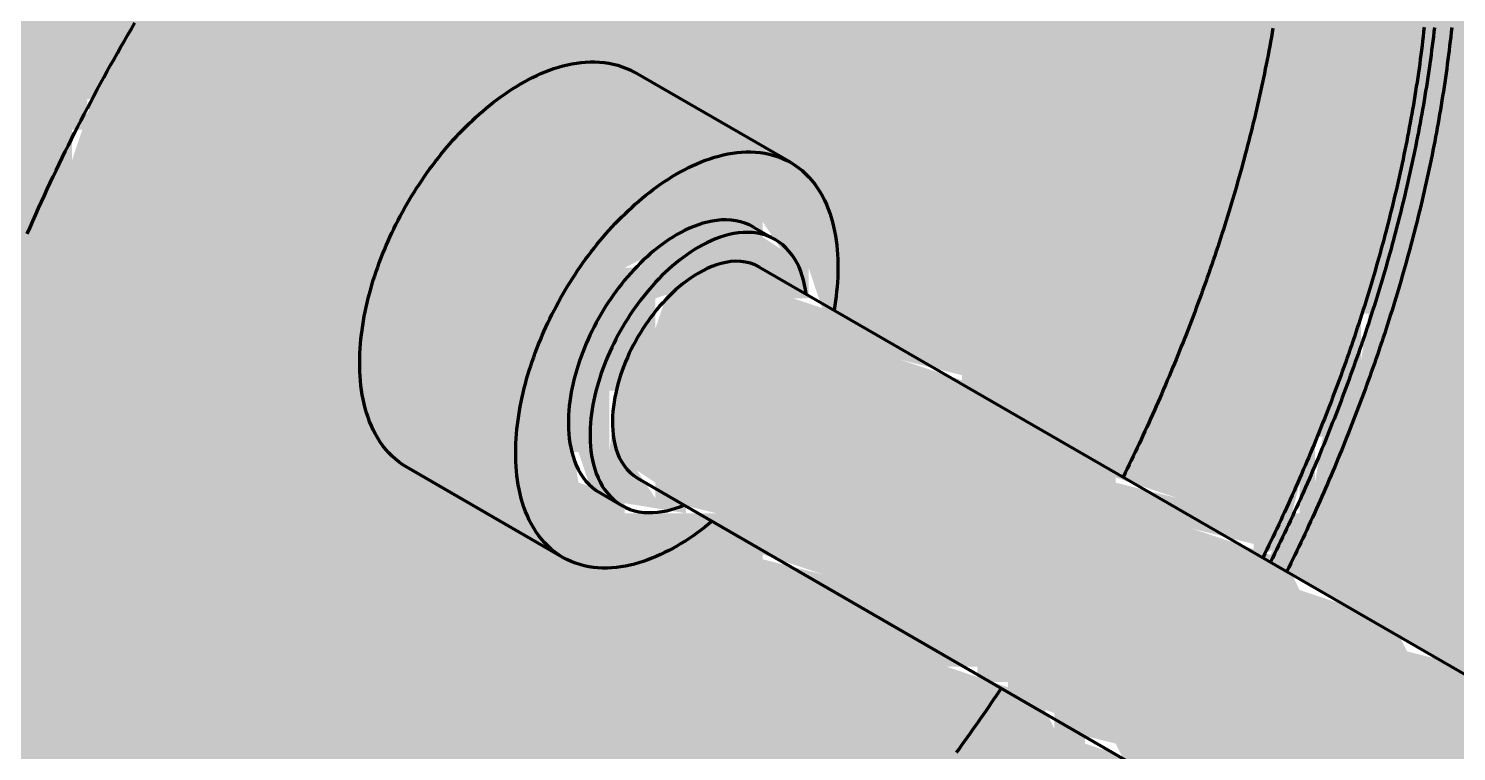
# Model space of a CAD drawing. Header units: millimetres. Extents: x 0 to 420, y 0 to 297.
# Drawn here: x 208.93 to 218.24, y 188.02 to 192.73 of the extents above; entities that cross this region are included whole.
import ezdxf

# ---------------------------------------------------------------- set-up
doc = ezdxf.new("R2010")
doc.units = ezdxf.units.MM
doc.layers.add('01-VISIBLE', color=7, linetype='CONTINUOUS', lineweight=70)
doc.layers.add('13-GRAFICA', color=30, linetype='CONTINUOUS', lineweight=18)

msp = doc.modelspace()

# ---------------------------------------------------------------- hatches: boundary and pattern name
at = {"layer": '13-GRAFICA', "true_color": 0x202020}
h = msp.add_hatch(color=7, dxfattribs=at)
h.dxf.hatch_style = 1
h.paths.add_polyline_path([(204.2185, 185.7682), (204.2185, 186.1682), (204.1185, 186.1682), (204.1185, 186.5682), (204.0185, 186.5682), (204.0185, 188.9682), (204.1185, 188.9682), (204.1185, 189.4682), (204.2185, 189.4682), (204.2185, 190.0682), (204.3185, 190.0682), (204.4185, 190.9682), (204.5185, 190.9682), (204.7185, 191.8682), (204.8185, 191.8682), (204.8185, 192.0682), (204.9185, 192.0682), (205.1185, 192.9682), (205.2185, 192.9682), (205.2185, 193.1682), (205.3185, 193.1682), (205.5185, 193.7682), (205.7185, 193.8682), (205.7185, 194.0682), (205.8185, 194.0682), (205.8185, 194.2682), (205.9185, 194.2682), (205.9185, 194.4682), (206.0185, 194.4682), (206.0185, 194.6682), (206.1185, 194.6682), (206.3185, 195.2682), (206.4185, 195.2682), (206.4185, 195.3682), (206.6185, 195.4682), (206.6185, 195.6682), (206.9185, 195.8682), (206.9185, 196.0682), (207.1185, 196.1682), (207.1185, 196.3682), (207.4185, 196.5682), (207.4185, 196.7682), (207.7185, 196.9682), (207.7185, 197.1682), (207.8185, 197.1682), (209.4185, 198.8682), (209.6185, 198.8682), (209.7185, 199.0682), (209.9185, 199.0682), (210.1185, 199.3682), (210.3185, 199.3682), (210.3185, 199.4682), (210.4185, 199.4682), (210.5185, 199.6682), (210.7185, 199.6682), (210.8185, 199.8682), (211.0185, 199.8682), (211.0185, 199.9682), (211.2185, 199.9682), (211.2185, 200.0682), (211.4185, 200.0682), (211.4185, 200.1682), (211.6185, 200.1682), (211.6185, 200.2682), (211.8185, 200.2682), (211.8185, 200.3682), (212.1185, 200.3682), (212.1185, 200.4682), (212.3185, 200.4682), (212.3185, 200.5682), (212.5185, 200.5682), (212.5185, 200.6682), (213.6185, 200.7682), (213.6185, 200.8682), (214.8185, 200.8682), (214.8185, 200.7682), (215.2185, 200.7682), (215.2185, 200.6682), (215.7185, 200.6682), (215.7185, 200.5682), (215.9185, 200.5682), (216.0185, 200.3682), (216.2185, 200.3682), (216.2185, 200.2682), (216.6185, 200.1682), (216.7185, 199.9682), (217.3185, 199.7682), (217.4185, 199.5682), (217.8185, 199.4682), (217.9185, 199.2682), (218.1185, 199.2682), (218.3185, 198.9682), (218.5185, 198.9682), (218.7185, 198.6682), (218.9185, 198.6682), (218.9185, 198.5682), (219.1185, 198.4682), (219.2185, 198.0682), (219.4185, 197.9682), (219.5185, 197.5682), (219.6185, 197.5682), (219.7185, 197.2682), (219.8185, 197.2682), (219.8185, 196.8682), (219.9185, 196.8682), (219.9185, 196.4682), (220.0185, 196.4682), (220.0185, 196.0682), (220.1185, 196.0682), (220.1185, 195.6682), (220.2185, 195.6682), (220.2185, 193.5682), (220.1185, 193.5682), (220.1185, 193.0682), (220.0185, 193.0682), (220.0185, 192.5682), (219.9185, 192.5682), (219.8185, 191.4682), (219.7185, 191.4682), (219.7185, 191.1682), (219.6185, 191.1682), (219.6185, 190.9682), (219.5185, 190.9682), (219.5185, 190.6682), (219.4185, 190.6682), (219.2185, 189.7682), (219.1185, 189.7682), (219.1185, 189.5682), (219.0185, 189.5682), (219.0185, 189.2682), (218.9185, 189.2682), (218.9185, 189.0682), (218.8185, 189.0682), (218.8185, 188.8682), (218.7185, 188.8682), (218.7185, 188.6682), (218.6185, 188.6682), (218.5185, 188.3682), (217.0185, 189.2682), (217.1185, 189.5682), (217.2185, 189.5682), (217.2185, 189.7682), (217.3185, 189.7682), (217.4185, 190.3682), (217.5185, 190.3682), (217.5185, 190.5682), (217.6185, 190.5682), (217.7185, 191.1682), (217.8185, 191.1682), (217.9185, 192.0682), (218.0185, 192.0682), (218.0185, 192.6682), (218.1185, 192.6682), (218.1185, 194.3682), (218.0185, 194.3682), (217.9185, 195.2682), (217.8185, 195.2682), (217.8185, 195.5682), (217.6185, 195.6682), (217.6185, 195.8682), (217.5185, 195.8682), (217.5185, 196.0682), (217.3185, 196.1682), (217.2185, 196.4682), (217.0185, 196.4682), (217.0185, 196.5682), (216.9185, 196.5682), (216.8185, 196.7682), (216.6185, 196.7682), (216.5185, 196.9682), (215.6185, 197.0682), (215.6185, 197.1682), (215.4185, 197.1682), (215.4185, 197.0682), (214.2185, 196.9682), (214.2185, 196.8682), (214.0185, 196.8682), (214.0185, 196.7682), (213.8185, 196.7682), (213.8185, 196.6682), (213.5185, 196.6682), (213.5185, 196.5682), (213.1185, 196.4682), (213.0185, 196.2682), (212.8185, 196.2682), (212.7185, 196.0682), (212.5185, 196.0682), (212.3185, 195.7682), (212.1185, 195.7682), (212.1185, 195.6682), (210.6185, 194.2682), (210.6185, 194.0682), (210.3185, 193.8682), (210.3185, 193.6682), (210.1185, 193.5682), (210.1185, 193.3682), (209.8185, 193.1682), (209.6185, 192.5682), (209.4185, 192.4682), (209.4185, 192.2682), (209.3185, 192.2682), (209.3185, 192.0682), (209.2185, 192.0682), (209.2185, 191.8682), (209.1185, 191.8682), (209.1185, 191.6682), (209.0185, 191.6682), (209.0185, 191.4682), (208.9185, 191.4682), (208.9185, 191.1682), (208.8185, 191.1682), (208.8185, 190.9682), (208.7185, 190.9682), (208.7185, 190.6682), (208.6185, 190.6682), (208.4185, 189.7682), (208.3185, 189.7682), (208.3185, 189.1682), (208.2185, 189.1682), (208.2185, 188.6682), (208.1185, 188.6682), (208.1185, 186.6682), (208.2185, 186.6682), (208.3185, 185.8682), (208.4185, 185.8682), (208.6185, 185.2682), (208.8185, 185.1682), (208.9185, 184.7682), (209.1185, 184.7682), (209.2185, 184.5682), (209.4185, 184.5682), (209.6185, 184.2682), (209.9185, 184.2682), (209.9185, 184.1682), (210.4185, 184.1682), (210.4185, 184.0682), (211.8185, 184.1682), (211.8185, 184.2682), (212.3185, 184.3682), (212.3185, 184.4682), (212.5185, 184.4682), (212.5185, 184.5682), (212.7185, 184.5682), (212.7185, 184.6682), (213.0185, 184.6682), (213.0185, 184.7682), (213.3185, 184.8682), (213.5185, 185.1682), (213.7185, 185.1682), (213.8185, 185.3682), (214.0185, 185.3682), (214.0185, 185.4682), (215.6185, 186.9682), (215.6185, 187.1682), (215.9185, 187.3682), (215.9185, 187.5682), (216.1185, 187.6682), (216.1185, 187.8682), (216.3185, 187.8682), (216.3185, 187.7682), (216.7185, 187.6682), (216.8185, 187.4682), (217.0185, 187.4682), (217.0185, 187.3682), (217.4185, 187.2682), (217.5185, 187.0682), (217.7185, 187.0682), (217.7185, 186.8682), (217.6185, 186.8682), (217.6185, 186.7682), (217.4185, 186.6682), (217.4185, 186.4682), (217.1185, 186.2682), (217.1185, 186.0682), (217.0185, 186.0682), (216.9185, 185.7682), (216.6185, 185.5682), (216.6185, 185.3682), (216.5185, 185.3682), (214.6185, 183.3682), (214.4185, 183.3682), (214.3185, 183.1682), (214.1185, 183.1682), (213.9185, 182.8682), (213.7185, 182.8682), (213.6185, 182.6682), (213.4185, 182.6682), (213.2185, 182.3682), (212.9185, 182.3682), (212.9185, 182.2682), (212.7185, 182.2682), (212.7185, 182.1682), (212.5185, 182.1682), (212.5185, 182.0682), (212.3185, 182.0682), (212.3185, 181.9682), (212.0185, 181.9682), (212.0185, 181.8682), (211.8185, 181.8682), (211.8185, 181.7682), (211.6185, 181.7682), (211.6185, 181.6682), (210.4185, 181.5682), (210.4185, 181.4682), (209.0185, 181.5682), (209.0185, 181.6682), (208.3185, 181.7682), (208.2185, 181.9682), (207.6185, 182.1682), (207.5185, 182.3682), (206.9185, 182.5682), (206.8185, 182.7682), (206.4185, 182.8682), (206.4185, 182.9682), (206.1185, 183.0682), (205.9185, 183.3682), (205.7185, 183.3682), (205.6185, 183.5682), (205.4185, 183.5682), (205.4185, 183.6682), (205.1185, 183.8682), (205.1185, 184.0682), (204.9185, 184.1682), (204.9185, 184.3682), (204.8185, 184.3682), (204.8185, 184.5682), (204.6185, 184.6682), (204.6185, 184.8682), (204.4185, 184.9682), (204.3185, 185.7682)])
at = {"layer": '13-GRAFICA', "true_color": 0xa5a8ac}
h = msp.add_hatch(color=7, dxfattribs=at)
h.dxf.hatch_style = 1
h.paths.add_polyline_path([(209.6185, 184.3682), (209.5185, 184.3682), (209.4185, 184.5682), (209.2185, 184.5682), (209.1185, 184.7682), (208.9185, 184.7682), (208.8185, 185.1682), (208.6185, 185.2682), (208.6185, 185.4682), (208.5185, 185.4682), (208.5185, 185.6682), (208.4185, 185.6682), (208.4185, 185.8682), (208.3185, 185.8682), (208.3185, 186.2682), (208.2185, 186.2682), (208.2185, 186.6682), (208.1185, 186.6682), (208.1185, 188.6682), (208.2185, 188.6682), (208.2185, 189.1682), (208.3185, 189.1682), (208.3185, 189.7682), (208.4185, 189.7682), (208.4185, 190.0682), (208.5185, 190.0682), (208.7185, 190.9682), (208.8185, 190.9682), (208.8185, 191.1682), (208.9185, 191.1682), (208.9185, 191.4682), (209.0185, 191.4682), (209.0185, 191.6682), (209.1185, 191.6682), (209.1185, 191.8682), (209.2185, 191.8682), (209.4185, 192.4682), (209.6185, 192.5682), (209.8185, 193.1682), (210.1185, 193.3682), (210.1185, 193.5682), (210.2185, 193.5682), (210.3185, 193.8682), (210.6185, 194.0682), (210.6185, 194.2682), (210.7185, 194.2682), (212.1185, 195.7682), (212.3185, 195.7682), (212.5185, 196.0682), (212.7185, 196.0682), (212.7185, 196.1682), (213.0185, 196.2682), (213.1185, 196.4682), (213.3185, 196.4682), (213.3185, 196.5682), (213.5185, 196.5682), (213.5185, 196.6682), (213.8185, 196.6682), (213.8185, 196.7682), (214.0185, 196.7682), (214.0185, 196.8682), (214.2185, 196.8682), (214.2185, 196.9682), (214.6185, 196.9682), (214.6185, 197.0682), (215.4185, 197.0682), (215.4185, 197.1682), (215.6185, 197.1682), (215.6185, 197.0682), (216.5185, 196.9682), (216.5185, 196.8682), (216.8185, 196.7682), (217.0185, 196.4682), (217.2185, 196.4682), (217.3185, 196.1682), (217.5185, 196.0682), (217.6185, 195.6682), (217.8185, 195.5682), (217.9185, 194.8682), (218.0185, 194.8682), (218.0185, 194.3682), (218.1185, 194.3682), (218.1185, 192.6682), (218.0185, 192.6682), (218.0185, 192.0682), (217.9185, 192.0682), (217.8185, 191.1682), (217.7185, 191.1682), (217.7185, 190.8682), (217.6185, 190.8682), (217.6185, 190.5682), (217.5185, 190.5682), (217.5185, 190.3682), (217.4185, 190.3682), (217.4185, 190.0682), (217.3185, 190.0682), (217.3185, 189.7682), (217.2185, 189.7682), (217.1185, 189.3682), (216.9185, 189.2682), (216.9185, 189.3682), (216.5185, 189.4682), (216.4185, 189.6682), (215.8185, 189.8682), (215.7185, 190.0682), (215.3185, 190.1682), (215.2185, 190.3682), (215.0185, 190.3682), (215.0185, 190.4682), (214.6185, 190.5682), (214.5185, 190.7682), (214.1185, 190.8682), (214.0185, 191.1682), (213.9185, 191.1682), (213.7185, 191.4682), (213.2185, 191.4682), (213.2185, 191.3682), (213.0185, 191.3682), (213.0185, 191.2682), (212.8185, 191.1682), (212.8185, 190.9682), (212.6185, 190.8682), (212.5185, 190.3682), (212.4185, 190.3682), (212.5185, 189.7682), (212.8185, 189.6682), (212.8185, 189.5682), (213.4185, 189.5682), (213.5185, 189.3682), (213.7185, 189.3682), (213.7185, 189.2682), (214.1185, 189.1682), (214.2185, 188.9682), (214.8185, 188.7682), (214.9185, 188.5682), (215.5185, 188.3682), (215.6185, 188.1682), (215.8185, 188.1682), (215.8185, 188.0682), (216.1185, 187.9682), (216.1185, 187.6682), (216.0185, 187.6682), (215.9185, 187.3682), (215.6185, 187.1682), (215.6185, 186.9682), (215.5185, 186.9682), (214.0185, 185.3682), (213.8185, 185.3682), (213.7185, 185.1682), (213.5185, 185.1682), (213.5185, 185.0682), (213.4185, 185.0682), (213.3185, 184.8682), (213.1185, 184.8682), (213.0185, 184.6682), (212.7185, 184.6682), (212.7185, 184.5682), (212.5185, 184.5682), (212.5185, 184.4682), (212.3185, 184.4682), (212.3185, 184.3682), (212.0185, 184.3682), (212.0185, 184.2682), (211.8185, 184.2682), (211.8185, 184.1682), (211.1185, 184.1682), (211.1185, 184.0682), (210.4185, 184.0682), (210.4185, 184.1682), (209.9185, 184.1682), (209.9185, 184.2682), (209.6185, 184.2682)])
at = {"layer": '13-GRAFICA', "true_color": 0x787a80}
h = msp.add_hatch(color=7, dxfattribs=at)
h.dxf.hatch_style = 1
h.paths.add_polyline_path([(212.4185, 189.9682), (212.4185, 190.3682), (212.5185, 190.3682), (212.6185, 190.8682), (212.8185, 190.9682), (212.8185, 191.1682), (212.9185, 191.1682), (213.0185, 191.3682), (213.2185, 191.3682), (213.2185, 191.4682), (213.7185, 191.4682), (213.7185, 191.3682), (214.0185, 191.1682), (214.0185, 190.9682), (213.9185, 190.9682), (213.8185, 191.1682), (213.3185, 191.1682), (213.3185, 191.0682), (213.0185, 190.9682), (213.0185, 190.7682), (212.8185, 190.6682), (212.8185, 190.3682), (212.7185, 190.3682), (212.7185, 189.9682), (212.8185, 189.9682), (213.0185, 189.6682), (213.2185, 189.6682), (213.2185, 189.5682), (212.6185, 189.6682), (212.5185, 189.9682)])
at = {"layer": '13-GRAFICA', "true_color": 0xb21820}
h = msp.add_hatch(color=7, dxfattribs=at)
h.dxf.hatch_style = 1
h.paths.add_polyline_path([(215.3185, 188.4682), (215.1185, 188.4682), (215.1185, 188.5682), (214.9185, 188.5682), (214.8185, 188.7682), (214.2185, 188.9682), (214.1185, 189.1682), (213.5185, 189.3682), (213.4185, 189.5682), (213.0185, 189.6682), (213.0185, 189.7682), (212.7185, 189.9682), (212.8185, 190.6682), (213.0185, 190.7682), (213.1185, 191.0682), (213.3185, 191.0682), (213.3185, 191.1682), (213.8185, 191.1682), (213.9185, 190.9682), (214.5185, 190.7682), (214.6185, 190.5682), (215.2185, 190.3682), (215.3185, 190.1682), (215.7185, 190.0682), (215.8185, 189.8682), (216.0185, 189.8682), (216.0185, 189.7682), (216.4185, 189.6682), (216.5185, 189.4682), (217.1185, 189.2682), (217.2185, 189.0682), (217.8185, 188.8682), (217.9185, 188.6682), (218.3185, 188.5682), (218.4185, 188.3682), (218.6185, 188.3682), (218.6185, 188.2682), (219.0185, 188.1682), (219.1185, 187.9682), (219.7185, 187.7682), (219.8185, 187.5682), (220.4185, 187.3682), (220.5185, 187.1682), (220.9185, 187.0682), (221.0185, 186.8682), (221.2185, 186.8682), (221.2185, 186.7682), (221.6185, 186.6682), (221.7185, 186.4682), (222.3185, 186.2682), (222.4185, 186.0682), (223.0185, 185.8682), (223.1185, 185.6682), (223.5185, 185.5682), (223.6185, 185.3682), (223.8185, 185.3682), (223.8185, 185.2682), (224.2185, 185.1682), (224.3185, 184.9682), (224.9185, 184.7682), (225.0185, 184.5682), (225.4185, 184.4682), (225.5185, 184.2682), (226.1185, 184.0682), (226.3185, 183.7682), (226.1185, 183.6682), (226.1185, 183.4682), (226.0185, 183.4682), (226.0185, 183.2682), (225.9185, 183.2682), (225.9185, 183.0682), (225.8185, 183.0682), (225.8185, 182.8682), (225.7185, 182.8682), (225.7185, 182.6682), (225.6185, 182.6682), (225.6185, 182.4682), (225.5185, 182.4682), (225.5185, 182.5682), (225.3185, 182.5682), (225.2185, 182.7682), (224.6185, 182.9682), (224.5185, 183.1682), (224.3185, 183.1682), (224.3185, 183.2682), (223.9185, 183.3682), (223.8185, 183.5682), (223.2185, 183.7682), (223.1185, 183.9682), (222.7185, 184.0682), (222.6185, 184.2682), (222.4185, 184.2682), (222.4185, 184.3682), (222.0185, 184.4682), (221.9185, 184.6682), (221.3185, 184.8682), (221.2185, 185.0682), (220.6185, 185.2682), (220.5185, 185.4682), (220.1185, 185.5682), (220.0185, 185.7682), (219.8185, 185.7682), (219.8185, 185.8682), (219.4185, 185.9682), (219.3185, 186.1682), (218.7185, 186.3682), (218.6185, 186.5682), (218.0185, 186.7682), (217.9185, 186.9682), (217.5185, 187.0682), (217.4185, 187.2682), (217.2185, 187.2682), (217.2185, 187.3682), (216.8185, 187.4682), (216.7185, 187.6682), (216.1185, 187.8682), (216.0185, 188.0682), (215.6185, 188.1682), (215.6185, 188.2682), (215.3185, 188.3682)])

# ---------------------------------------------------------------- linework, layer by layer
at = {"layer": '01-VISIBLE'}
for p, q in [((213.9019, 191.853), (212.8854, 192.4399)), ((213.6594, 191.433), (213.8008, 191.3513)), ((213.6977, 191.1727), (218.5205, 188.3882)), ((212.4169, 189.2809), (211.4004, 189.8678)), ((212.9039, 189.7979), (225.5266, 182.5102)), ((212.6594, 189.7009), (212.8008, 189.6193))]:
    msp.add_line(p, q, dxfattribs=at)
for points in [[(208.9263, 191.3892), (208.9444, 191.4308), (208.9627, 191.4724), (208.9812, 191.5139), (208.9998, 191.5553), (209.0186, 191.5966), (209.0375, 191.6379), (209.0566, 191.6791), (209.0758, 191.7202), (209.0952, 191.7613), (209.1147, 191.8022), (209.1344, 191.8432), (209.1543, 191.884), (209.1743, 191.9248), (209.1944, 191.9654), (209.2147, 192.0061), (209.2351, 192.0466), (209.2557, 192.0871), (209.2765, 192.1275), (209.2973, 192.1678), (209.3184, 192.208), (209.3396, 192.2482), (209.3609, 192.2883), (209.3824, 192.3283), (209.404, 192.3682), (209.4257, 192.408), (209.4477, 192.4478), (209.4697, 192.4875), (209.4919, 192.5271), (209.5142, 192.5666), (209.5367, 192.6061), (209.5594, 192.6454), (209.5821, 192.6847), (209.6051, 192.7239), (209.6281, 192.763)], [(217.0444, 192.7293), (217.0392, 192.6997), (217.034, 192.6701), (217.0286, 192.6406), (217.0232, 192.611), (217.0176, 192.5815), (217.0119, 192.552), (217.0062, 192.5225), (217.0003, 192.493), (216.9944, 192.4636), (216.9884, 192.4342), (216.9822, 192.4048), (216.976, 192.3754), (216.9697, 192.346), (216.9633, 192.3167), (216.9568, 192.2873), (216.9502, 192.258), (216.9435, 192.2287), (216.9367, 192.1995), (216.9299, 192.1702), (216.9229, 192.141), (216.9159, 192.1118), (216.9087, 192.0826), (216.9015, 192.0535), (216.8942, 192.0243), (216.8868, 191.9952), (216.8793, 191.9661), (216.8717, 191.937), (216.8641, 191.908), (216.8563, 191.879), (216.8485, 191.85), (216.8406, 191.821), (216.8326, 191.792), (216.8245, 191.7631), (216.8163, 191.7342), (216.8081, 191.7053), (216.7998, 191.6765), (216.7913, 191.6476), (216.7828, 191.6188), (216.7743, 191.59), (216.7656, 191.5613), (216.7568, 191.5325), (216.748, 191.5038), (216.7391, 191.4751), (216.7301, 191.4465), (216.7211, 191.4178), (216.7119, 191.3892), (216.7027, 191.3606), (216.6934, 191.332), (216.684, 191.3035), (216.6745, 191.275), (216.665, 191.2465), (216.6554, 191.2181), (216.6457, 191.1896), (216.6359, 191.1612), (216.626, 191.1328), (216.6161, 191.1045), (216.6061, 191.0762), (216.596, 191.0479), (216.5859, 191.0196), (216.5756, 190.9914), (216.5653, 190.9631), (216.555, 190.9349), (216.5445, 190.9068), (216.534, 190.8787), (216.5234, 190.8505), (216.5127, 190.8225), (216.5019, 190.7944), (216.4911, 190.7664), (216.4802, 190.7384), (216.4692, 190.7104), (216.4582, 190.6825), (216.4471, 190.6546), (216.4359, 190.6267), (216.4246, 190.5989), (216.4133, 190.5711), (216.4019, 190.5433), (216.3904, 190.5155), (216.3788, 190.4878), (216.3672, 190.4601), (216.3555, 190.4324), (216.3438, 190.4048), (216.3319, 190.3771), (216.32, 190.3496), (216.3081, 190.322), (216.296, 190.2945), (216.2839, 190.267), (216.2717, 190.2395), (216.2595, 190.2121), (216.2471, 190.1847), (216.2348, 190.1574), (216.2223, 190.13), (216.2098, 190.1027), (216.1972, 190.0754), (216.1845, 190.0482), (216.1718, 190.021), (216.159, 189.9938), (216.1461, 189.9667), (216.1332, 189.9396), (216.1202, 189.9125), (216.1071, 189.8854), (216.094, 189.8584), (216.0808, 189.8314), (216.0675, 189.8045)], [(218.0296, 192.7343), (218.0263, 192.7044), (218.0229, 192.6746), (218.0194, 192.6448), (218.0158, 192.6151), (218.0121, 192.5853), (218.0082, 192.5555), (218.0043, 192.5258), (218.0003, 192.4961), (217.9961, 192.4664), (217.9919, 192.4367), (217.9875, 192.407), (217.983, 192.3773), (217.9785, 192.3477), (217.9738, 192.318), (217.969, 192.2884), (217.9642, 192.2588), (217.9592, 192.2292), (217.9541, 192.1996), (217.9489, 192.1701), (217.9437, 192.1406), (217.9383, 192.111), (217.9328, 192.0815), (217.9273, 192.0521), (217.9216, 192.0226), (217.9159, 191.9932), (217.91, 191.9637), (217.9041, 191.9343), (217.898, 191.9049), (217.8919, 191.8756), (217.8857, 191.8462), (217.8793, 191.8169), (217.8729, 191.7876), (217.8664, 191.7583), (217.8598, 191.729), (217.8531, 191.6998), (217.8464, 191.6706), (217.8395, 191.6414), (217.8325, 191.6122), (217.8255, 191.583), (217.8184, 191.5539), (217.8111, 191.5248), (217.8038, 191.4957), (217.7964, 191.4666), (217.789, 191.4375), (217.7814, 191.4085), (217.7737, 191.3795), (217.766, 191.3505), (217.7582, 191.3216), (217.7502, 191.2926), (217.7422, 191.2637), (217.7342, 191.2348), (217.726, 191.206), (217.7177, 191.1771), (217.7094, 191.1483), (217.701, 191.1195), (217.6925, 191.0907), (217.6839, 191.062), (217.6753, 191.0333), (217.6665, 191.0046), (217.6577, 190.9759), (217.6488, 190.9472), (217.6398, 190.9186), (217.6308, 190.89), (217.6216, 190.8614), (217.6124, 190.8329), (217.6031, 190.8044), (217.5937, 190.7759), (217.5843, 190.7474), (217.5747, 190.7189), (217.5651, 190.6905), (217.5554, 190.6621), (217.5457, 190.6338), (217.5358, 190.6054), (217.5259, 190.5771), (217.5159, 190.5488), (217.5058, 190.5206), (217.4957, 190.4923), (217.4855, 190.4641), (217.4752, 190.436), (217.4648, 190.4078), (217.4543, 190.3797), (217.4438, 190.3516), (217.4332, 190.3235), (217.4226, 190.2955), (217.4118, 190.2675), (217.401, 190.2395), (217.3901, 190.2115), (217.3791, 190.1836), (217.3681, 190.1557), (217.357, 190.1278), (217.3458, 190.1), (217.3346, 190.0722), (217.3232, 190.0444), (217.3119, 190.0167), (217.3004, 189.9889), (217.2889, 189.9612), (217.2772, 189.9336), (217.2656, 189.9059), (217.2538, 189.8783), (217.242, 189.8508), (217.2301, 189.8232), (217.2182, 189.7957), (217.2061, 189.7682), (217.194, 189.7408), (217.1819, 189.7133), (217.1696, 189.686), (217.1573, 189.6586), (217.1449, 189.6313), (217.1325, 189.604), (217.12, 189.5767), (217.1074, 189.5495), (217.0948, 189.5223), (217.0821, 189.4951), (217.0693, 189.4679), (217.0564, 189.4408), (217.0435, 189.4138), (217.0305, 189.3867), (217.0175, 189.3597), (217.0044, 189.3327), (216.9912, 189.3058), (216.9779, 189.2789)], [(218.0964, 192.734), (218.093, 192.7041), (218.0895, 192.6743), (218.0859, 192.6445), (218.0822, 192.6147), (218.0783, 192.585), (218.0744, 192.5552), (218.0704, 192.5254), (218.0662, 192.4957), (218.062, 192.466), (218.0576, 192.4363), (218.0532, 192.4066), (218.0486, 192.3769), (218.044, 192.3473), (218.0392, 192.3176), (218.0344, 192.288), (218.0294, 192.2584), (218.0244, 192.2288), (218.0192, 192.1993), (218.014, 192.1697), (218.0086, 192.1402), (218.0032, 192.1106), (217.9976, 192.0811), (217.992, 192.0517), (217.9863, 192.0222), (217.9805, 191.9927), (217.9745, 191.9633), (217.9685, 191.9339), (217.9624, 191.9045), (217.9562, 191.8751), (217.9499, 191.8458), (217.9436, 191.8164), (217.9371, 191.7871), (217.9305, 191.7578), (217.9239, 191.7286), (217.9171, 191.6993), (217.9103, 191.6701), (217.9034, 191.6409), (217.8964, 191.6117), (217.8893, 191.5825), (217.8821, 191.5534), (217.8749, 191.5242), (217.8675, 191.4951), (217.8601, 191.4661), (217.8525, 191.437), (217.8449, 191.408), (217.8372, 191.3789), (217.8295, 191.35), (217.8216, 191.321), (217.8137, 191.292), (217.8056, 191.2631), (217.7975, 191.2342), (217.7893, 191.2053), (217.781, 191.1765), (217.7727, 191.1476), (217.7642, 191.1188), (217.7557, 191.0901), (217.7471, 191.0613), (217.7384, 191.0326), (217.7297, 191.0039), (217.7208, 190.9752), (217.7119, 190.9465), (217.7029, 190.9179), (217.6938, 190.8893), (217.6847, 190.8607), (217.6754, 190.8321), (217.6661, 190.8036), (217.6567, 190.7751), (217.6472, 190.7466), (217.6377, 190.7181), (217.6281, 190.6897), (217.6184, 190.6613), (217.6086, 190.6329), (217.5988, 190.6045), (217.5888, 190.5762), (217.5788, 190.5479), (217.5687, 190.5196), (217.5586, 190.4914), (217.5484, 190.4632), (217.5381, 190.435), (217.5277, 190.4068), (217.5172, 190.3786), (217.5067, 190.3505), (217.4961, 190.3224), (217.4855, 190.2944), (217.4747, 190.2664), (217.4639, 190.2384), (217.453, 190.2104), (217.4421, 190.1824), (217.431, 190.1545), (217.4199, 190.1266), (217.4088, 190.0988), (217.3975, 190.0709), (217.3862, 190.0431), (217.3748, 190.0153), (217.3634, 189.9876), (217.3519, 189.9599), (217.3403, 189.9322), (217.3286, 189.9045), (217.3169, 189.8769), (217.3051, 189.8493), (217.2932, 189.8217), (217.2813, 189.7942), (217.2692, 189.7667), (217.2572, 189.7392), (217.245, 189.7117), (217.2328, 189.6843), (217.2205, 189.6569), (217.2082, 189.6296), (217.1958, 189.6022), (217.1833, 189.5749), (217.1707, 189.5477), (217.1581, 189.5204), (217.1454, 189.4932), (217.1327, 189.4661), (217.1198, 189.4389), (217.1069, 189.4118), (217.094, 189.3847), (217.081, 189.3577), (217.0679, 189.3307), (217.0547, 189.3037), (217.0415, 189.2767), (217.0282, 189.2498)], [(218.209, 192.7329), (218.2058, 192.7031), (218.2025, 192.6732), (218.1991, 192.6434), (218.1956, 192.6136), (218.192, 192.5838), (218.1883, 192.554), (218.1845, 192.5242), (218.1805, 192.4945), (218.1765, 192.4647), (218.1724, 192.435), (218.1681, 192.4053), (218.1638, 192.3755), (218.1593, 192.3459), (218.1548, 192.3162), (218.1501, 192.2865), (218.1454, 192.2569), (218.1405, 192.2272), (218.1356, 192.1976), (218.1305, 192.168), (218.1254, 192.1385), (218.1201, 192.1089), (218.1148, 192.0794), (218.1093, 192.0498), (218.1038, 192.0203), (218.0981, 191.9908), (218.0924, 191.9614), (218.0866, 191.9319), (218.0807, 191.9025), (218.0747, 191.8731), (218.0686, 191.8437), (218.0624, 191.8143), (218.0561, 191.7849), (218.0497, 191.7556), (218.0432, 191.7263), (218.0367, 191.697), (218.03, 191.6677), (218.0233, 191.6385), (218.0165, 191.6092), (218.0096, 191.58), (218.0026, 191.5508), (217.9955, 191.5216), (217.9883, 191.4925), (217.981, 191.4634), (217.9737, 191.4342), (217.9662, 191.4052), (217.9587, 191.3761), (217.9511, 191.347), (217.9434, 191.318), (217.9356, 191.289), (217.9277, 191.2601), (217.9198, 191.2311), (217.9118, 191.2022), (217.9037, 191.1733), (217.8955, 191.1444), (217.8872, 191.1155), (217.8788, 191.0867), (217.8704, 191.0579), (217.8619, 191.0291), (217.8533, 191.0003), (217.8446, 190.9716), (217.8358, 190.9429), (217.827, 190.9142), (217.818, 190.8855), (217.809, 190.8569), (217.8, 190.8283), (217.7908, 190.7997), (217.7816, 190.7711), (217.7722, 190.7426), (217.7629, 190.7141), (217.7534, 190.6856), (217.7438, 190.6571), (217.7342, 190.6287), (217.7245, 190.6002), (217.7147, 190.5719), (217.7049, 190.5435), (217.695, 190.5152), (217.685, 190.4869), (217.6749, 190.4586), (217.6647, 190.4303), (217.6545, 190.4021), (217.6442, 190.3739), (217.6338, 190.3457), (217.6234, 190.3176), (217.6129, 190.2895), (217.6023, 190.2614), (217.5916, 190.2333), (217.5808, 190.2053), (217.57, 190.1773), (217.5592, 190.1493), (217.5482, 190.1213), (217.5372, 190.0934), (217.5261, 190.0655), (217.5149, 190.0376), (217.5036, 190.0098), (217.4923, 189.982), (217.481, 189.9542), (217.4695, 189.9265), (217.458, 189.8987), (217.4464, 189.871), (217.4347, 189.8434), (217.423, 189.8158), (217.4112, 189.7881), (217.3993, 189.7606), (217.3874, 189.733), (217.3753, 189.7055), (217.3633, 189.678), (217.3511, 189.6506), (217.3389, 189.6231), (217.3266, 189.5958), (217.3143, 189.5684), (217.3018, 189.5411), (217.2894, 189.5138), (217.2768, 189.4865), (217.2642, 189.4592), (217.2515, 189.432), (217.2387, 189.4049), (217.2259, 189.3777), (217.213, 189.3506), (217.2001, 189.3235), (217.187, 189.2965), (217.174, 189.2694), (217.1608, 189.2425), (217.1476, 189.2155), (217.1343, 189.1886)], [(211.4004, 189.8678), (211.3747, 189.8837), (211.35, 189.9011), (211.3265, 189.92), (211.304, 189.9402), (211.2828, 189.9617), (211.2628, 189.9843), (211.2441, 190.008), (211.2266, 190.0326), (211.2103, 190.0581), (211.1953, 190.0843), (211.1815, 190.1111), (211.1688, 190.1386), (211.1573, 190.1665), (211.1469, 190.1948), (211.1375, 190.2235), (211.1291, 190.2526), (211.1217, 190.2819), (211.1152, 190.3114), (211.1097, 190.341), (211.105, 190.3709), (211.1011, 190.4008), (211.098, 190.4309), (211.0956, 190.461), (211.094, 190.4912), (211.0931, 190.5214), (211.0928, 190.5516), (211.0933, 190.5818), (211.0943, 190.612), (211.0959, 190.6421), (211.0981, 190.6722), (211.1009, 190.7023), (211.1042, 190.7323), (211.1081, 190.7623), (211.1125, 190.7922), (211.1173, 190.822), (211.1227, 190.8517), (211.1285, 190.8814), (211.1348, 190.9109), (211.1415, 190.9404), (211.1486, 190.9697), (211.1562, 190.999), (211.1642, 191.0281), (211.1726, 191.0571), (211.1814, 191.086), (211.1906, 191.1148), (211.2001, 191.1435), (211.2101, 191.172), (211.2204, 191.2004), (211.231, 191.2286), (211.2421, 191.2568), (211.2534, 191.2847), (211.2652, 191.3126), (211.2772, 191.3403), (211.2896, 191.3678), (211.3023, 191.3952), (211.3154, 191.4225), (211.3288, 191.4495), (211.3425, 191.4765), (211.3565, 191.5032), (211.3708, 191.5298), (211.3854, 191.5562), (211.4004, 191.5825), (211.4157, 191.6086), (211.4312, 191.6345), (211.4471, 191.6602), (211.4632, 191.6857), (211.4797, 191.711), (211.4965, 191.7361), (211.5136, 191.7611), (211.5309, 191.7858), (211.5486, 191.8103), (211.5665, 191.8346), (211.5848, 191.8586), (211.6033, 191.8825), (211.6222, 191.9061), (211.6413, 191.9295), (211.6608, 191.9526), (211.6805, 191.9754), (211.7005, 191.9981), (211.7209, 192.0204), (211.7415, 192.0425), (211.7624, 192.0642), (211.7836, 192.0857), (211.8052, 192.1069), (211.827, 192.1278), (211.8492, 192.1483), (211.8716, 192.1685), (211.8944, 192.1884), (211.9175, 192.2079), (211.9408, 192.227), (211.9646, 192.2457), (211.9886, 192.264), (212.0129, 192.2819), (212.0376, 192.2994), (212.0625, 192.3164), (212.0879, 192.3329), (212.1135, 192.3489), (212.1394, 192.3643), (212.1657, 192.3792), (212.1923, 192.3935), (212.2193, 192.4072), (212.2465, 192.4202), (212.2741, 192.4325), (212.302, 192.4442), (212.3302, 192.455), (212.3587, 192.465), (212.3874, 192.4742), (212.4165, 192.4824), (212.4458, 192.4897), (212.4754, 192.4959), (212.5051, 192.501), (212.5351, 192.505), (212.5652, 192.5077), (212.5953, 192.5092), (212.6255, 192.5093), (212.6557, 192.508), (212.6858, 192.5051), (212.7157, 192.5007), (212.7453, 192.4947), (212.7745, 192.4871), (212.8032, 192.4778), (212.8314, 192.4668), (212.8588, 192.4542), (212.8854, 192.4399)], [(212.4169, 189.2809), (212.3912, 189.2968), (212.3665, 189.3142), (212.3429, 189.3331), (212.3205, 189.3533), (212.2993, 189.3748), (212.2793, 189.3975), (212.2605, 189.4211), (212.2431, 189.4458), (212.2268, 189.4712), (212.2118, 189.4974), (212.198, 189.5243), (212.1853, 189.5517), (212.1738, 189.5796), (212.1633, 189.608), (212.154, 189.6367), (212.1456, 189.6657), (212.1382, 189.695), (212.1317, 189.7245), (212.1261, 189.7542), (212.1214, 189.784), (212.1175, 189.814), (212.1144, 189.844), (212.1121, 189.8741), (212.1105, 189.9043), (212.1096, 189.9345), (212.1093, 189.9647), (212.1097, 189.9949), (212.1108, 190.0251), (212.1124, 190.0553), (212.1146, 190.0854), (212.1174, 190.1155), (212.1207, 190.1455), (212.1246, 190.1755), (212.1289, 190.2053), (212.1338, 190.2352), (212.1391, 190.2649), (212.145, 190.2945), (212.1512, 190.3241), (212.1579, 190.3535), (212.1651, 190.3829), (212.1727, 190.4121), (212.1807, 190.4412), (212.1891, 190.4703), (212.1979, 190.4992), (212.207, 190.5279), (212.2166, 190.5566), (212.2265, 190.5851), (212.2368, 190.6135), (212.2475, 190.6418), (212.2585, 190.6699), (212.2699, 190.6979), (212.2816, 190.7257), (212.2937, 190.7534), (212.3061, 190.781), (212.3188, 190.8084), (212.3319, 190.8356), (212.3452, 190.8627), (212.3589, 190.8896), (212.3729, 190.9164), (212.3873, 190.943), (212.4019, 190.9694), (212.4169, 190.9956), (212.4321, 191.0217), (212.4477, 191.0476), (212.4635, 191.0733), (212.4797, 191.0988), (212.4962, 191.1241), (212.513, 191.1493), (212.53, 191.1742), (212.5474, 191.1989), (212.565, 191.2234), (212.583, 191.2477), (212.6013, 191.2718), (212.6198, 191.2956), (212.6386, 191.3192), (212.6578, 191.3426), (212.6772, 191.3657), (212.697, 191.3886), (212.717, 191.4112), (212.7373, 191.4335), (212.758, 191.4556), (212.7789, 191.4774), (212.8001, 191.4989), (212.8216, 191.5201), (212.8435, 191.5409), (212.8656, 191.5615), (212.8881, 191.5817), (212.9109, 191.6015), (212.9339, 191.621), (212.9573, 191.6401), (212.981, 191.6589), (213.005, 191.6772), (213.0294, 191.6951), (213.054, 191.7125), (213.079, 191.7295), (213.1043, 191.746), (213.1299, 191.762), (213.1559, 191.7774), (213.1822, 191.7923), (213.2088, 191.8066), (213.2357, 191.8203), (213.263, 191.8334), (213.2905, 191.8457), (213.3184, 191.8573), (213.3466, 191.8681), (213.3751, 191.8782), (213.4039, 191.8873), (213.433, 191.8955), (213.4623, 191.9028), (213.4918, 191.909), (213.5216, 191.9142), (213.5516, 191.9181), (213.5816, 191.9209), (213.6118, 191.9223), (213.642, 191.9224), (213.6722, 191.9211), (213.7023, 191.9183), (213.7321, 191.9139), (213.7617, 191.9079), (213.791, 191.9002), (213.8197, 191.8909), (213.8478, 191.88), (213.8753, 191.8673), (213.9019, 191.853)], [(213.9019, 191.853), (213.9277, 191.837), (213.9525, 191.8195), (213.9762, 191.8004), (213.9988, 191.78), (214.0201, 191.7584), (214.0402, 191.7356), (214.059, 191.7117), (214.0765, 191.6869), (214.0928, 191.6612), (214.1079, 191.6348), (214.1217, 191.6077), (214.1344, 191.5801), (214.1459, 191.5519), (214.1563, 191.5234), (214.1656, 191.4944), (214.1739, 191.4652), (214.1813, 191.4357), (214.1877, 191.406), (214.1932, 191.3761), (214.1978, 191.346), (214.2017, 191.3159), (214.2047, 191.2856), (214.2069, 191.2553), (214.2084, 191.2249), (214.2093, 191.1946), (214.2094, 191.1642), (214.2089, 191.1338), (214.2077, 191.1034), (214.206, 191.073), (214.2036, 191.0427), (214.2007, 191.0125), (214.1973, 190.9823), (214.1933, 190.9521), (214.1888, 190.922), (214.1838, 190.8921)], [(213.6594, 191.433), (213.6319, 191.4472), (213.6032, 191.4588), (213.5736, 191.4678), (213.5433, 191.4743), (213.5126, 191.4782), (213.4817, 191.4798), (213.4508, 191.4791), (213.42, 191.4764), (213.3894, 191.4718), (213.3591, 191.4655), (213.3292, 191.4576), (213.2997, 191.4482), (213.2706, 191.4375), (213.2421, 191.4256), (213.214, 191.4126), (213.1864, 191.3985), (213.1594, 191.3835)], [(213.1594, 191.3835), (213.1334, 191.3679), (213.1079, 191.3516), (213.083, 191.3346), (213.0585, 191.3168), (213.0344, 191.2985), (213.0109, 191.2795), (212.9878, 191.26), (212.9651, 191.2399), (212.943, 191.2193), (212.9213, 191.1983), (212.9, 191.1768), (212.8792, 191.1548), (212.8588, 191.1325), (212.8389, 191.1097), (212.8194, 191.0866), (212.8003, 191.0631), (212.7817, 191.0393), (212.7636, 191.0151), (212.7459, 190.9906), (212.7286, 190.9657), (212.7118, 190.9406), (212.6954, 190.9152), (212.6794, 190.8895), (212.6639, 190.8635), (212.6489, 190.8373), (212.6343, 190.8108), (212.6202, 190.784), (212.6066, 190.757), (212.5934, 190.7298), (212.5808, 190.7023), (212.5686, 190.6746), (212.557, 190.6467), (212.5458, 190.6186), (212.5352, 190.5903), (212.5251, 190.5618), (212.5156, 190.5331), (212.5067, 190.5042), (212.4983, 190.4751), (212.4905, 190.4459), (212.4834, 190.4165), (212.477, 190.3869), (212.4712, 190.3572), (212.4661, 190.3274), (212.4617, 190.2975), (212.4582, 190.2675), (212.4554, 190.2373), (212.4535, 190.2072), (212.4524, 190.1769), (212.4523, 190.1467), (212.4532, 190.1165), (212.4552, 190.0863), (212.4582, 190.0562), (212.4625, 190.0262), (212.468, 189.9965), (212.4748, 189.967), (212.4831, 189.938), (212.4929, 189.9093), (212.5043, 189.8813), (212.5174, 189.8541), (212.5322, 189.8277), (212.5489, 189.8025), (212.5674, 189.7786), (212.5878, 189.7563), (212.61, 189.7357), (212.6339, 189.7172), (212.6594, 189.7009)], [(213.8008, 191.3513), (213.7733, 191.3655), (213.7446, 191.3772), (213.715, 191.3862), (213.6848, 191.3926), (213.6541, 191.3966), (213.6232, 191.3981), (213.5922, 191.3975), (213.5614, 191.3948), (213.5308, 191.3902), (213.5005, 191.3839), (213.4706, 191.3759), (213.4411, 191.3666), (213.412, 191.3559), (213.3835, 191.3439), (213.3554, 191.3309), (213.3278, 191.3168), (213.3008, 191.3018)], [(214.0018, 190.9971), (213.9975, 191.027), (213.992, 191.0566), (213.9851, 191.086), (213.9768, 191.115), (213.967, 191.1436), (213.9556, 191.1715), (213.9425, 191.1987), (213.9277, 191.2249), (213.911, 191.2501), (213.8925, 191.2739), (213.8722, 191.2962), (213.85, 191.3166), (213.8262, 191.3351), (213.8008, 191.3513)], [(213.3008, 191.3018), (213.2748, 191.2863), (213.2494, 191.27), (213.2244, 191.2529), (213.1999, 191.2352), (213.1758, 191.2168), (213.1523, 191.1979), (213.1292, 191.1783), (213.1066, 191.1583), (213.0844, 191.1377), (213.0627, 191.1166), (213.0414, 191.0951), (213.0206, 191.0732), (213.0002, 191.0508), (212.9803, 191.0281), (212.9608, 191.005), (212.9418, 190.9815), (212.9232, 190.9576), (212.905, 190.9334), (212.8873, 190.9089), (212.87, 190.8841), (212.8532, 190.859), (212.8368, 190.8335), (212.8208, 190.8078), (212.8054, 190.7819), (212.7903, 190.7556), (212.7758, 190.7291), (212.7617, 190.7024), (212.748, 190.6754), (212.7349, 190.6481), (212.7222, 190.6207), (212.71, 190.593), (212.6984, 190.5651), (212.6872, 190.5369), (212.6766, 190.5086), (212.6665, 190.4801), (212.657, 190.4514), (212.6481, 190.4225), (212.6397, 190.3934), (212.632, 190.3642), (212.6248, 190.3348), (212.6184, 190.3053), (212.6126, 190.2756), (212.6075, 190.2458), (212.6032, 190.2158), (212.5996, 190.1858), (212.5968, 190.1557), (212.5949, 190.1255), (212.5939, 190.0953), (212.5938, 190.065), (212.5946, 190.0348), (212.5966, 190.0046), (212.5997, 189.9745), (212.6039, 189.9446), (212.6094, 189.9149), (212.6163, 189.8854), (212.6245, 189.8563), (212.6343, 189.8277), (212.6457, 189.7997), (212.6588, 189.7724), (212.6736, 189.7461), (212.6903, 189.7208), (212.7088, 189.6969), (212.7292, 189.6746), (212.7514, 189.6541), (212.7753, 189.6356), (212.8008, 189.6193)], [(213.3008, 191.1334), (213.2747, 191.1176), (213.2492, 191.1009), (213.2244, 191.0833), (213.2002, 191.0648), (213.1765, 191.0456), (213.1535, 191.0256), (213.131, 191.005), (213.1092, 190.9838), (213.0879, 190.962), (213.0671, 190.9397), (213.047, 190.9168), (213.0274, 190.8935), (213.0084, 190.8697), (212.9899, 190.8455), (212.972, 190.8208), (212.9547, 190.7957), (212.9379, 190.7703), (212.9218, 190.7445), (212.9061, 190.7183), (212.8911, 190.6918), (212.8767, 190.665), (212.8628, 190.6378), (212.8496, 190.6104), (212.837, 190.5826), (212.8251, 190.5546), (212.8138, 190.5263), (212.8032, 190.4977), (212.7932, 190.4689), (212.784, 190.4399), (212.7756, 190.4106), (212.7679, 190.3811), (212.761, 190.3514), (212.755, 190.3216), (212.7499, 190.2915), (212.7458, 190.2613), (212.7426, 190.231), (212.7405, 190.2006), (212.7396, 190.1702), (212.7398, 190.1397), (212.7414, 190.1093), (212.7444, 190.079), (212.7489, 190.0488), (212.755, 190.019), (212.7629, 189.9896), (212.7728, 189.9607), (212.7846, 189.9327), (212.7987, 189.9057), (212.8151, 189.88), (212.8339, 189.856), (212.8551, 189.8341), (212.8785, 189.8146), (212.9039, 189.7979)], [(213.6977, 191.1727), (213.6689, 191.1871), (213.6387, 191.1979), (213.6074, 191.2052), (213.5756, 191.2091), (213.5434, 191.2098), (213.5114, 191.2076), (213.4796, 191.2029), (213.4483, 191.1958), (213.4175, 191.1866), (213.3873, 191.1756), (213.3578, 191.163), (213.329, 191.1488), (213.3008, 191.1334)], [(212.8008, 189.6193), (212.8276, 189.6054), (212.8555, 189.594), (212.8843, 189.585), (212.9137, 189.5785), (212.9436, 189.5744), (212.9737, 189.5726), (213.0039, 189.5729), (213.034, 189.5751), (213.0638, 189.5792), (213.0934, 189.585), (213.1227, 189.5923), (213.1516, 189.6011), (213.18, 189.6111), (213.208, 189.6223)], [(213.39, 189.5172), (213.3658, 189.4973), (213.3412, 189.4777), (213.3162, 189.4586), (213.291, 189.44), (213.2653, 189.4218), (213.2394, 189.4042), (213.2131, 189.387), (213.1864, 189.3705), (213.1594, 189.3545)], [(213.1594, 189.3545), (213.1332, 189.3397), (213.1067, 189.3256), (213.0798, 189.312), (213.0527, 189.2991), (213.0252, 189.2869), (212.9974, 189.2755), (212.9694, 189.2648), (212.941, 189.2549), (212.9123, 189.2459), (212.8834, 189.2377), (212.8542, 189.2306), (212.8248, 189.2245), (212.7951, 189.2195), (212.7653, 189.2156), (212.7354, 189.2129), (212.7054, 189.2115), (212.6753, 189.2115), (212.6453, 189.2129), (212.6154, 189.2158), (212.5857, 189.2202), (212.5562, 189.2262), (212.5272, 189.2338), (212.4986, 189.2431), (212.4706, 189.2541), (212.4433, 189.2667), (212.4169, 189.2809)], [(215.2738, 188.4297), (215.257, 188.4046), (215.2402, 188.3797), (215.2234, 188.3547), (215.2064, 188.3299), (215.1895, 188.305), (215.1724, 188.2802), (215.1553, 188.2554), (215.1381, 188.2307), (215.1209, 188.2061), (215.1036, 188.1814), (215.0863, 188.1568), (215.0688, 188.1323), (215.0514, 188.1078), (215.0338, 188.0833), (215.0162, 188.0589), (214.9986, 188.0346), (214.9808, 188.0102)]]:
    msp.add_lwpolyline(points, dxfattribs=at)

doc.saveas('drawing.dxf')
